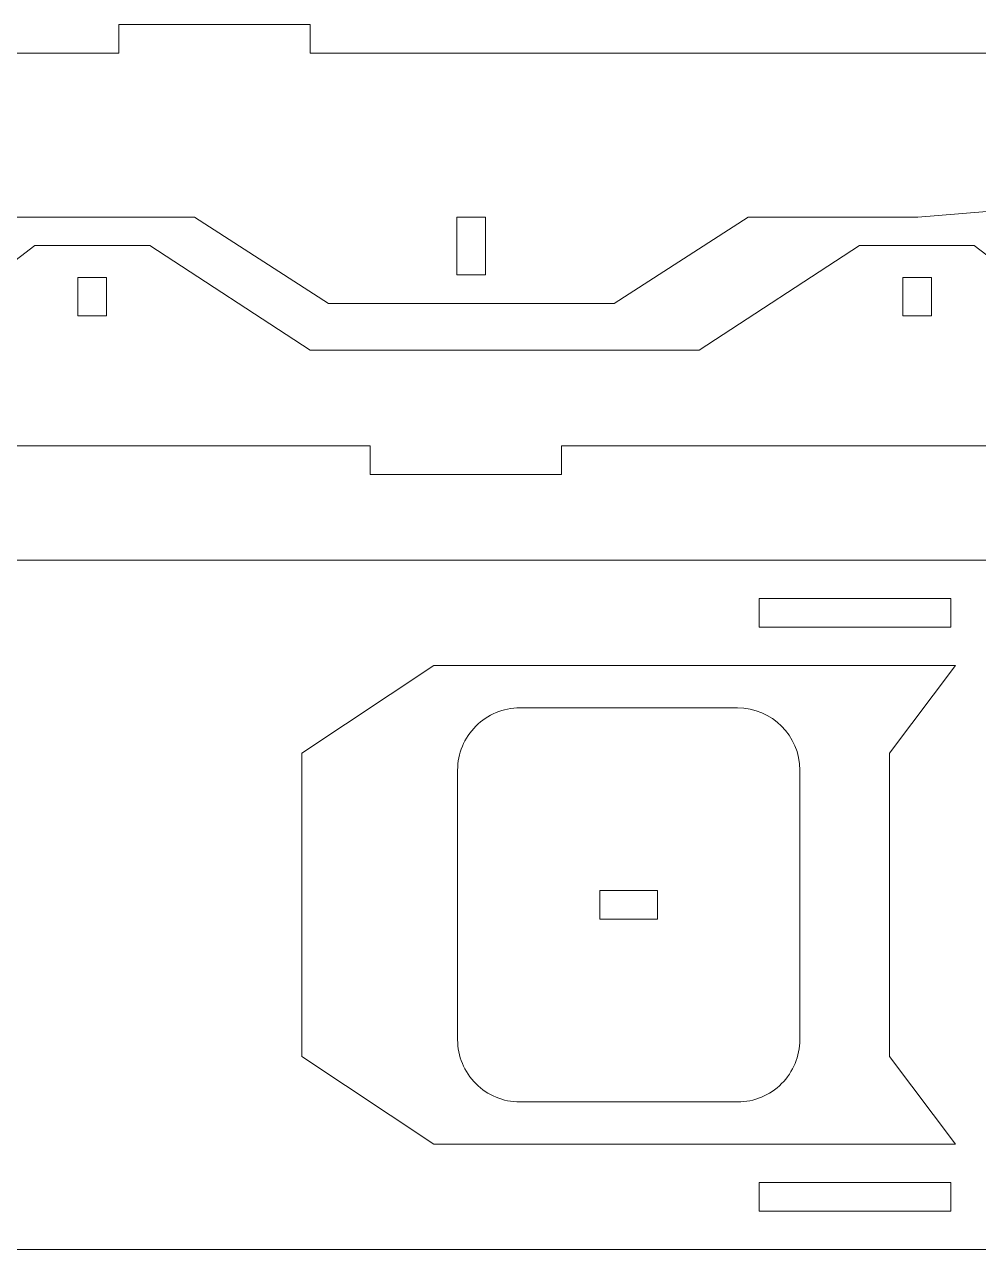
# Model space of a CAD drawing. Header units: centimetres. Extents: x -259 to 261, y 17 to 228.
# Drawn here: x -7.16 to 2.87, y 182.78 to 195.65 of the extents above; entities that cross this region are included whole.
import ezdxf

# ---------------------------------------------------------------- set-up
doc = ezdxf.new("R2010")
doc.units = ezdxf.units.CM
doc.header["$MEASUREMENT"] = 0
doc.layers.add('layer 1', color=7, linetype='Continuous')

msp = doc.modelspace()

# ---------------------------------------------------------------- linework, layer by layer
at = {"layer": 'layer 1', "color": 250, "lineweight": 9}
for points, knots in [([(-17.17672, 195.65375), (-17.17672, 195.65375), (-16.23089, 195.65375), (-16.23089, 195.65375), (-16.23089, 195.65375), (-16.23089, 195.65375), (-16.23089, 195.35189), (-16.23089, 195.35189), (-16.23089, 195.35189), (-16.23089, 195.35189), (-12.20608, 195.35189), (-12.20608, 195.35189), (-12.20608, 195.35189), (-12.20608, 195.35189), (-12.20608, 195.65375), (-12.20608, 195.65375), (-12.20608, 195.65375), (-12.20608, 195.65375), (-10.19367, 195.65375), (-10.19367, 195.65375), (-10.19367, 195.65375), (-10.19367, 195.65375), (-10.19367, 195.35189), (-10.19367, 195.35189), (-10.19367, 195.35189), (-10.19367, 195.35189), (-6.16887, 195.35189), (-6.16887, 195.35189), (-6.16887, 195.35189), (-6.16887, 195.35189), (-6.16887, 195.65375), (-6.16887, 195.65375), (-6.16887, 195.65375), (-6.16887, 195.65375), (-4.15647, 195.65375), (-4.15647, 195.65375), (-4.15647, 195.65375), (-4.15647, 195.65375), (-4.15647, 195.35189), (-4.15647, 195.35189), (-4.15647, 195.35189), (-4.15647, 195.35189), (3.87152, 195.35189), (3.87152, 195.35189), (3.87152, 195.35189), (3.87152, 195.35189), (3.87152, 195.65375), (3.87152, 195.65375), (3.87152, 195.65375), (3.87152, 195.65375), (5.8839, 195.65375), (5.8839, 195.65375), (5.8839, 195.65375), (5.8839, 195.65375), (5.8839, 195.35189), (5.8839, 195.35189), (5.8839, 195.35189), (5.8839, 195.35189), (7.2639, 195.35189), (7.2639, 195.35189), (7.2639, 195.35189), (7.2639, 195.35189), (7.2639, 194.85421), (7.2639, 194.85421)], [0, 0, 0, 0, 0.05882353, 0.05882353, 0.05882353, 0.05882353, 0.11764706, 0.11764706, 0.11764706, 0.11764706, 0.17647059, 0.17647059, 0.17647059, 0.17647059, 0.23529412, 0.23529412, 0.23529412, 0.23529412, 0.29411765, 0.29411765, 0.29411765, 0.29411765, 0.35294118, 0.35294118, 0.35294118, 0.35294118, 0.41176471, 0.41176471, 0.41176471, 0.41176471, 0.47058824, 0.47058824, 0.47058824, 0.47058824, 0.52941176, 0.52941176, 0.52941176, 0.52941176, 0.58823529, 0.58823529, 0.58823529, 0.58823529, 0.64705882, 0.64705882, 0.64705882, 0.64705882, 0.70588235, 0.70588235, 0.70588235, 0.70588235, 0.76470588, 0.76470588, 0.76470588, 0.76470588, 0.82352941, 0.82352941, 0.82352941, 0.82352941, 0.88235294, 0.88235294, 0.88235294, 0.88235294, 1, 1, 1, 1]), ([(7.2639, 194.79384), (7.2639, 194.79384), (7.2639, 194.04267), (7.2639, 194.04267), (7.2639, 194.04267), (7.2639, 194.04267), (2.22911, 193.62721), (2.22911, 193.62721), (2.22911, 193.62721), (2.22911, 193.62721), (0.44512, 193.62721), (0.44512, 193.62721), (0.44512, 193.62721), (0.44512, 193.62721), (-0.96356, 192.72163), (-0.96356, 192.72163), (-0.96356, 192.72163), (-0.96356, 192.72163), (-3.9661, 192.72163), (-3.9661, 192.72163), (-3.9661, 192.72163), (-3.9661, 192.72163), (-5.37478, 193.62721), (-5.37478, 193.62721), (-5.37478, 193.62721), (-5.37478, 193.62721), (-24.2805, 193.62721), (-24.2805, 193.62721), (-24.2805, 193.62721), (-24.2805, 193.62721), (-24.78261, 193.24549), (-24.78261, 193.24549), (-24.78261, 193.24549), (-24.78261, 193.24549), (-25.99006, 193.24549), (-25.99006, 193.24549), (-25.99006, 193.24549), (-25.99006, 193.24549), (-27.67506, 194.3457), (-27.67506, 194.3457), (-27.67506, 194.3457), (-27.67506, 194.3457), (-31.76275, 194.3457), (-31.76275, 194.3457), (-31.76275, 194.3457), (-31.76275, 194.3457), (-33.44775, 193.24549), (-33.44775, 193.24549), (-33.44775, 193.24549), (-33.44775, 193.24549), (-34.65499, 193.24549), (-34.65499, 193.24549), (-34.65499, 193.24549), (-34.65499, 193.24549), (-35.15726, 193.62725), (-35.15726, 193.62725)], [0, 0, 0, 0, 0.06666667, 0.06666667, 0.06666667, 0.06666667, 0.13333333, 0.13333333, 0.13333333, 0.13333333, 0.2, 0.2, 0.2, 0.2, 0.26666667, 0.26666667, 0.26666667, 0.26666667, 0.33333333, 0.33333333, 0.33333333, 0.33333333, 0.4, 0.4, 0.4, 0.4, 0.46666667, 0.46666667, 0.46666667, 0.46666667, 0.53333333, 0.53333333, 0.53333333, 0.53333333, 0.6, 0.6, 0.6, 0.6, 0.66666667, 0.66666667, 0.66666667, 0.66666667, 0.73333333, 0.73333333, 0.73333333, 0.73333333, 0.8, 0.8, 0.8, 0.8, 0.86666667, 0.86666667, 0.86666667, 0.86666667, 1, 1, 1, 1]), ([(-39.09811, 191.91063), (-39.09811, 191.91063), (-39.09811, 192.53506), (-39.09811, 192.53506), (-39.09811, 192.53506), (-39.09811, 192.53506), (-34.06331, 192.95052), (-34.06331, 192.95052), (-34.06331, 192.95052), (-34.06331, 192.95052), (-32.27934, 192.95052), (-32.27934, 192.95052), (-32.27934, 192.95052), (-32.27934, 192.95052), (-30.87066, 193.8561), (-30.87066, 193.8561), (-30.87066, 193.8561), (-30.87066, 193.8561), (-27.86812, 193.8561), (-27.86812, 193.8561), (-27.86812, 193.8561), (-27.86812, 193.8561), (-26.45944, 192.95052), (-26.45944, 192.95052), (-26.45944, 192.95052), (-26.45944, 192.95052), (-7.55371, 192.95052), (-7.55371, 192.95052), (-7.55371, 192.95052), (-7.55371, 192.95052), (-7.05162, 193.33225), (-7.05162, 193.33225), (-7.05162, 193.33225), (-7.05162, 193.33225), (-5.84417, 193.33225), (-5.84417, 193.33225), (-5.84417, 193.33225), (-5.84417, 193.33225), (-4.15915, 192.23203), (-4.15915, 192.23203), (-4.15915, 192.23203), (-4.15915, 192.23203), (-0.07148, 192.23203), (-0.07148, 192.23203), (-0.07148, 192.23203), (-0.07148, 192.23203), (1.61354, 193.33225), (1.61354, 193.33225), (1.61354, 193.33225), (1.61354, 193.33225), (2.82078, 193.33225), (2.82078, 193.33225), (2.82078, 193.33225), (2.82078, 193.33225), (3.32304, 192.95048), (3.32304, 192.95048)], [0, 0, 0, 0, 0.06666667, 0.06666667, 0.06666667, 0.06666667, 0.13333333, 0.13333333, 0.13333333, 0.13333333, 0.2, 0.2, 0.2, 0.2, 0.26666667, 0.26666667, 0.26666667, 0.26666667, 0.33333333, 0.33333333, 0.33333333, 0.33333333, 0.4, 0.4, 0.4, 0.4, 0.46666667, 0.46666667, 0.46666667, 0.46666667, 0.53333333, 0.53333333, 0.53333333, 0.53333333, 0.6, 0.6, 0.6, 0.6, 0.66666667, 0.66666667, 0.66666667, 0.66666667, 0.73333333, 0.73333333, 0.73333333, 0.73333333, 0.8, 0.8, 0.8, 0.8, 0.86666667, 0.86666667, 0.86666667, 0.86666667, 1, 1, 1, 1]), ([(-2.31388, 193.02349), (-2.31388, 193.02349), (-2.31388, 193.62721), (-2.31388, 193.62721), (-2.31388, 193.62721), (-2.31388, 193.62721), (-2.61574, 193.62721), (-2.61574, 193.62721), (-2.61574, 193.62721), (-2.61574, 193.62721), (-2.61574, 193.02349), (-2.61574, 193.02349), (-2.61574, 193.02349), (-2.61574, 193.02349), (-2.31388, 193.02349), (-2.31388, 193.02349)], [0, 0, 0, 0, 0.2, 0.2, 0.2, 0.2, 0.4, 0.4, 0.4, 0.4, 0.6, 0.6, 0.6, 0.6, 1, 1, 1, 1]), ([(-6.29696, 192.99322), (-6.29696, 192.99322), (-6.29696, 192.59076), (-6.29696, 192.59076), (-6.29696, 192.59076), (-6.29696, 192.59076), (-6.59883, 192.59076), (-6.59883, 192.59076), (-6.59883, 192.59076), (-6.59883, 192.59076), (-6.59883, 192.99322), (-6.59883, 192.99322), (-6.59883, 192.99322), (-6.59883, 192.99322), (-6.29696, 192.99322), (-6.29696, 192.99322)], [0, 0, 0, 0, 0.2, 0.2, 0.2, 0.2, 0.4, 0.4, 0.4, 0.4, 0.6, 0.6, 0.6, 0.6, 1, 1, 1, 1]), ([(2.3721, 192.59076), (2.3721, 192.59076), (2.3721, 192.99322), (2.3721, 192.99322), (2.3721, 192.99322), (2.3721, 192.99322), (2.07039, 192.99322), (2.07039, 192.99322), (2.07039, 192.99322), (2.07039, 192.99322), (2.07039, 192.59076), (2.07039, 192.59076), (2.07039, 192.59076), (2.07039, 192.59076), (2.3721, 192.59076), (2.3721, 192.59076)], [0, 0, 0, 0, 0.2, 0.2, 0.2, 0.2, 0.4, 0.4, 0.4, 0.4, 0.6, 0.6, 0.6, 0.6, 1, 1, 1, 1]), ([(3.3131, 191.22584), (3.3131, 191.22584), (-1.51655, 191.22584), (-1.51655, 191.22584), (-1.51655, 191.22584), (-1.51655, 191.22584), (-1.51655, 190.92398), (-1.51655, 190.92398), (-1.51655, 190.92398), (-1.51655, 190.92398), (-3.52884, 190.92398), (-3.52884, 190.92398), (-3.52884, 190.92398), (-3.52884, 190.92398), (-3.52884, 191.22584), (-3.52884, 191.22584), (-3.52884, 191.22584), (-3.52884, 191.22584), (-7.55371, 191.22584), (-7.55371, 191.22584), (-7.55371, 191.22584), (-7.55371, 191.22584), (-7.55371, 190.92398), (-7.55371, 190.92398), (-7.55371, 190.92398), (-7.55371, 190.92398), (-9.56613, 190.92398), (-9.56613, 190.92398), (-9.56613, 190.92398), (-9.56613, 190.92398), (-9.56613, 191.22584), (-9.56613, 191.22584), (-9.56613, 191.22584), (-9.56613, 191.22584), (-13.59093, 191.22584), (-13.59093, 191.22584), (-13.59093, 191.22584), (-13.59093, 191.22584), (-13.59093, 190.92398), (-13.59093, 190.92398), (-13.59093, 190.92398), (-13.59093, 190.92398), (-15.60334, 190.92398), (-15.60334, 190.92398), (-15.60334, 190.92398), (-15.60334, 190.92398), (-15.60334, 191.22584), (-15.60334, 191.22584), (-15.60334, 191.22584), (-15.60334, 191.22584), (-19.62814, 191.22584), (-19.62814, 191.22584), (-19.62814, 191.22584), (-19.62814, 191.22584), (-19.62814, 190.92398), (-19.62814, 190.92398), (-19.62814, 190.92398), (-19.62814, 190.92398), (-20.60415, 190.92398), (-20.60415, 190.92398)], [0, 0, 0, 0, 0.0625, 0.0625, 0.0625, 0.0625, 0.125, 0.125, 0.125, 0.125, 0.1875, 0.1875, 0.1875, 0.1875, 0.25, 0.25, 0.25, 0.25, 0.3125, 0.3125, 0.3125, 0.3125, 0.375, 0.375, 0.375, 0.375, 0.4375, 0.4375, 0.4375, 0.4375, 0.5, 0.5, 0.5, 0.5, 0.5625, 0.5625, 0.5625, 0.5625, 0.625, 0.625, 0.625, 0.625, 0.6875, 0.6875, 0.6875, 0.6875, 0.75, 0.75, 0.75, 0.75, 0.8125, 0.8125, 0.8125, 0.8125, 0.875, 0.875, 0.875, 0.875, 1, 1, 1, 1]), ([(-15.98624, 190.02199), (-15.98624, 190.02199), (3.98266, 190.02199), (3.98266, 190.02199), (3.98266, 190.02199), (3.98266, 190.02199), (3.98266, 186.42985), (3.98266, 186.42985)], [0, 0, 0, 0, 0.33333333, 0.33333333, 0.33333333, 0.33333333, 1, 1, 1, 1]), ([(0.56158, 189.31764), (0.56158, 189.31764), (2.57398, 189.31764), (2.57398, 189.31764), (2.57398, 189.31764), (2.57398, 189.31764), (2.57398, 189.6195), (2.57398, 189.6195), (2.57398, 189.6195), (2.57398, 189.6195), (0.56158, 189.6195), (0.56158, 189.6195), (0.56158, 189.6195), (0.56158, 189.6195), (0.56158, 189.31764), (0.56158, 189.31764)], [0, 0, 0, 0, 0.2, 0.2, 0.2, 0.2, 0.4, 0.4, 0.4, 0.4, 0.6, 0.6, 0.6, 0.6, 1, 1, 1, 1]), ([(-4.24478, 187.99492), (-4.24478, 187.99492), (-2.8595, 188.91518), (-2.8595, 188.91518), (-2.8595, 188.91518), (-2.8595, 188.91518), (2.62428, 188.91518), (2.62428, 188.91518), (2.62428, 188.91518), (2.62428, 188.91518), (1.93166, 187.99492), (1.93166, 187.99492), (1.93166, 187.99492), (1.93166, 187.99492), (1.93166, 184.80438), (1.93166, 184.80438), (1.93166, 184.80438), (1.93166, 184.80438), (2.62428, 183.88416), (2.62428, 183.88416), (2.62428, 183.88416), (2.62428, 183.88416), (-2.8595, 183.88416), (-2.8595, 183.88416), (-2.8595, 183.88416), (-2.8595, 183.88416), (-4.24478, 184.80438), (-4.24478, 184.80438), (-4.24478, 184.80438), (-4.24478, 184.80438), (-4.24478, 187.99492), (-4.24478, 187.99492)], [0, 0, 0, 0, 0.11111111, 0.11111111, 0.11111111, 0.11111111, 0.22222222, 0.22222222, 0.22222222, 0.22222222, 0.33333333, 0.33333333, 0.33333333, 0.33333333, 0.44444444, 0.44444444, 0.44444444, 0.44444444, 0.55555556, 0.55555556, 0.55555556, 0.55555556, 0.66666667, 0.66666667, 0.66666667, 0.66666667, 0.77777778, 0.77777778, 0.77777778, 0.77777778, 1, 1, 1, 1]), ([(-2.60841, 187.8164), (-2.60841, 187.98981), (-2.53952, 188.15613), (-2.4169, 188.27876), (-2.4169, 188.27876), (-2.29427, 188.40139), (-2.12795, 188.47027), (-1.95453, 188.47027), (-1.95453, 188.47027), (-1.95453, 188.47027), (0.33403, 188.47027), (0.33403, 188.47027), (0.33403, 188.47027), (0.69515, 188.47027), (0.9879, 188.17751), (0.9879, 187.8164), (0.9879, 187.8164), (0.9879, 187.8164), (0.9879, 184.98293), (0.9879, 184.98293), (0.9879, 184.98293), (0.9879, 184.80952), (0.91902, 184.6432), (0.79639, 184.52058), (0.79639, 184.52058), (0.67376, 184.39795), (0.50745, 184.32906), (0.33403, 184.32906), (0.33403, 184.32906), (0.33403, 184.32906), (-1.95453, 184.32906), (-1.95453, 184.32906), (-1.95453, 184.32906), (-2.12795, 184.32906), (-2.29427, 184.39795), (-2.4169, 184.52058), (-2.4169, 184.52058), (-2.53952, 184.6432), (-2.60841, 184.80952), (-2.60841, 184.98293), (-2.60841, 184.98293), (-2.60841, 184.98293), (-2.60841, 187.8164), (-2.60841, 187.8164)], [0, 0, 0, 0, 0.08333333, 0.08333333, 0.08333333, 0.08333333, 0.16666667, 0.16666667, 0.16666667, 0.16666667, 0.25, 0.25, 0.25, 0.25, 0.33333333, 0.33333333, 0.33333333, 0.33333333, 0.41666667, 0.41666667, 0.41666667, 0.41666667, 0.5, 0.5, 0.5, 0.5, 0.58333333, 0.58333333, 0.58333333, 0.58333333, 0.66666667, 0.66666667, 0.66666667, 0.66666667, 0.75, 0.75, 0.75, 0.75, 0.83333333, 0.83333333, 0.83333333, 0.83333333, 1, 1, 1, 1]), ([(-1.11294, 186.24832), (-1.11294, 186.24832), (-0.50757, 186.24832), (-0.50757, 186.24832), (-0.50757, 186.24832), (-0.50757, 186.24832), (-0.50757, 186.55101), (-0.50757, 186.55101), (-0.50757, 186.55101), (-0.50757, 186.55101), (-1.11294, 186.55101), (-1.11294, 186.55101), (-1.11294, 186.55101), (-1.11294, 186.55101), (-1.11294, 186.24832), (-1.11294, 186.24832)], [0, 0, 0, 0, 0.2, 0.2, 0.2, 0.2, 0.4, 0.4, 0.4, 0.4, 0.6, 0.6, 0.6, 0.6, 1, 1, 1, 1]), ([(3.98266, 186.36948), (3.98266, 186.36948), (3.98266, 182.77735), (3.98266, 182.77735), (3.98266, 182.77735), (3.98266, 182.77735), (-16.54898, 182.77735), (-16.54898, 182.77735)], [0, 0, 0, 0, 0.33333333, 0.33333333, 0.33333333, 0.33333333, 1, 1, 1, 1]), ([(2.57398, 183.48168), (2.57398, 183.48168), (2.57398, 183.17982), (2.57398, 183.17982), (2.57398, 183.17982), (2.57398, 183.17982), (0.56158, 183.17982), (0.56158, 183.17982), (0.56158, 183.17982), (0.56158, 183.17982), (0.56158, 183.48168), (0.56158, 183.48168), (0.56158, 183.48168), (0.56158, 183.48168), (2.57398, 183.48168), (2.57398, 183.48168)], [0, 0, 0, 0, 0.2, 0.2, 0.2, 0.2, 0.4, 0.4, 0.4, 0.4, 0.6, 0.6, 0.6, 0.6, 1, 1, 1, 1])]:
    msp.add_open_spline(points, degree=3, knots=knots, dxfattribs=at)

doc.saveas('drawing.dxf')
